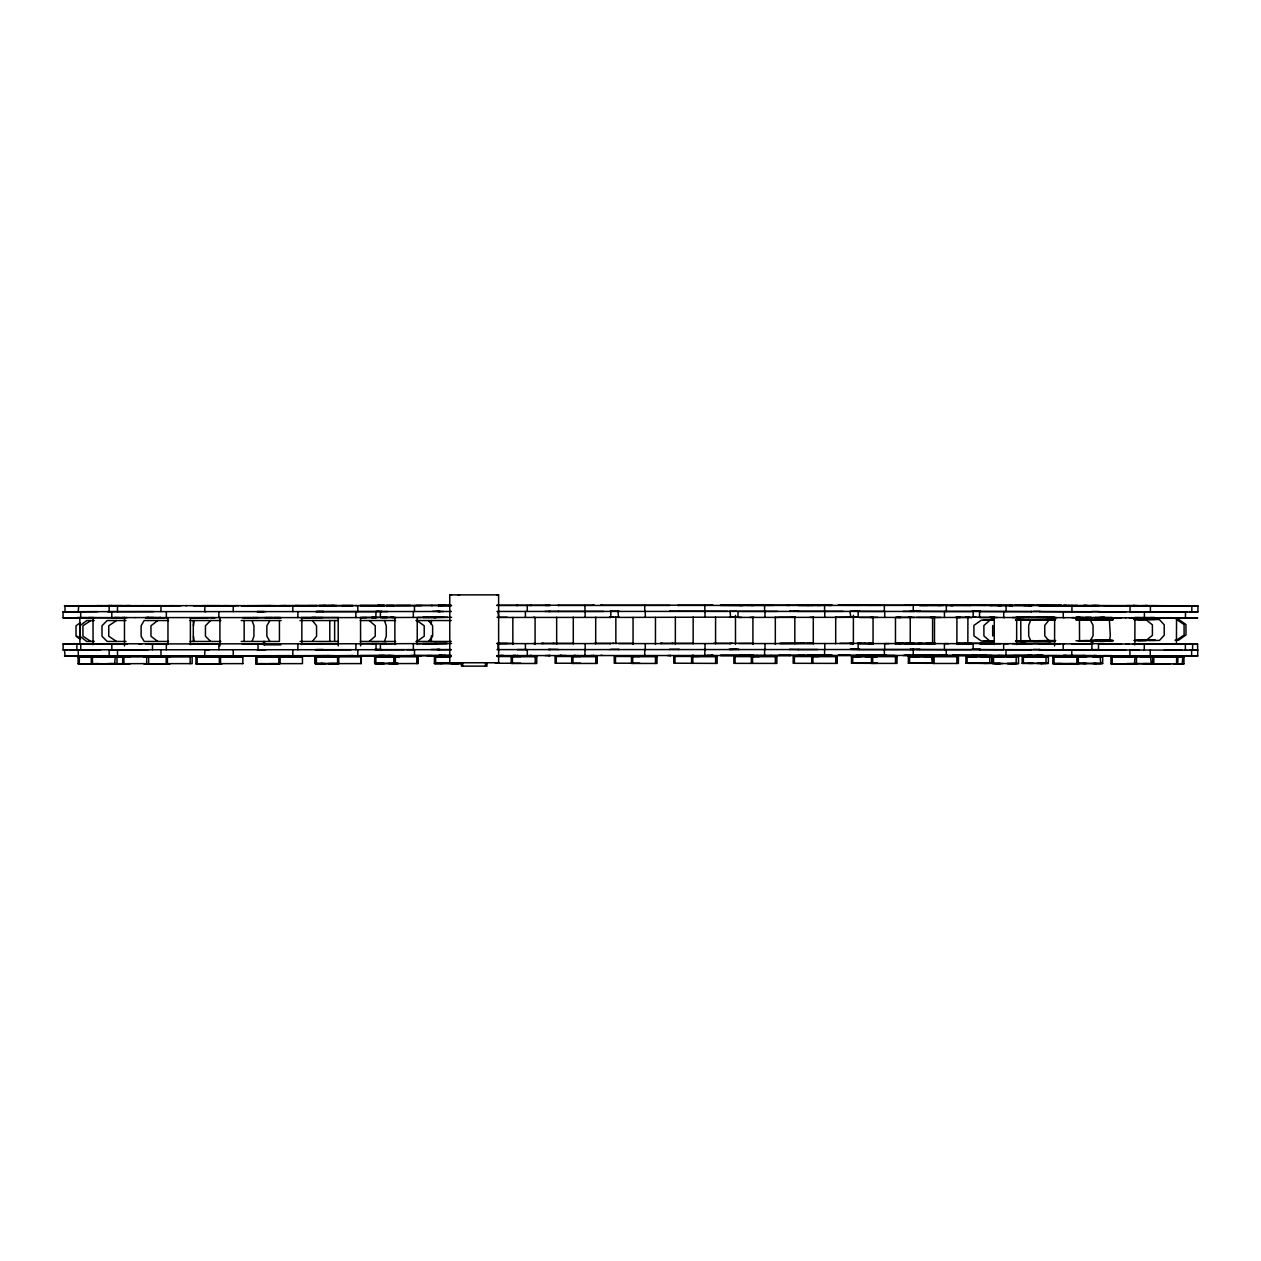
<?xml version="1.0" encoding="UTF-8"?>
<svg xmlns="http://www.w3.org/2000/svg" width="1261" height="1261" viewBox="0 0 1261 1261"><rect width="100%" height="100%" fill="white"/><g stroke="black" fill="none" stroke-linecap="round" stroke-linejoin="round"><path stroke-width="1.5" d="M573.282 643.835L573.282 617.149M584.962 655.547L584.962 649.573M584.962 611.427L584.962 605.453M595.696 643.835L595.696 617.149M633.054 644.45L633.054 617.417M644.734 655.547L644.734 649.573M644.734 611.427L644.734 605.453M655.452 644.45L655.468 617.417M693.156 643.819L693.156 617.118M704.836 655.515L704.836 649.541M704.836 611.412L704.836 605.422M715.57 643.819L715.57 617.118M752.912 644.418L752.912 617.401M764.592 655.515L764.592 649.541M764.592 611.412L764.592 605.438M775.326 644.418L775.326 617.401M813.282 643.788L813.282 617.102M824.584 655.499L824.584 649.525M824.584 611.38L824.584 605.406M835.696 643.804L835.696 617.102M865.661 663.286L851.506 663.239L851.506 656.492L877.546 656.54L864.857 656.555M851.506 663.239L852.704 663.239L852.72 656.492M853.366 644.245L853.398 615.289M865.046 643.315L858.158 643.315L858.158 649.289L850.812 649.305M873.053 644.403L873.053 617.37L870.736 617.386L877.735 617.401M884.355 655.499L884.355 649.525L910.773 649.525L909.843 649.51M884.355 611.38L884.355 605.406M914.745 649.604L884.686 649.588L884.702 643.599L935.52 643.346M895.468 644.403L895.468 617.37M931.516 656.492L932.289 663.239L908.361 663.223L908.377 656.477L921.066 656.461M908.361 663.223L909.559 663.223L909.575 656.477M910.221 643.63L910.253 616.944M921.003 655.326L913.216 655.247L913.216 649.273L920.026 649.273M910.505 611.144L913.248 611.128L913.263 605.154L920.073 605.154M932.573 643.662L932.604 616.96M934.48 643.851L934.511 617.165M971.285 649.62L944.426 649.62L944.426 643.646L971.932 643.646L968.874 643.63M911.325 611.427L944.442 611.475L944.442 617.449L971.947 617.449L966.178 617.323M946.254 655.594L946.27 649.62L919.915 649.557M919.963 611.412L946.317 611.475L946.317 605.501M956.894 643.882L956.926 617.181M998.696 663.538L992.312 663.522L992.328 656.792L1000.146 656.776M993.51 663.522L993.526 656.792L992.328 656.792M994.235 644.529L994.267 617.512M1006.01 655.657L1006.026 649.683L1031.955 649.699L1030.899 649.683M1006.073 611.553L1006.073 605.579M1015.278 663.554L1016.161 663.554L1016.177 656.823L1006.215 656.792M1016.65 644.56L1016.681 617.527M1010.692 663.554L1018.51 663.554L1018.525 656.808L1012.142 656.792M1091.206 640.635L1091.206 644.008L1076.011 644.008M1092.83 640.635L1092.83 644.008L1091.616 644.008M976.629 656.571L968.259 656.54L992.108 656.587L992.092 663.333L965.91 663.254L965.926 656.524L972.326 656.508M965.91 663.254L967.108 663.27L967.124 656.524M967.849 644.276L967.912 617.244M1004.686 617.527L979.529 617.449L979.545 611.475L981.026 611.459M987.899 663.318L984.794 663.318L989.759 663.302L989.775 656.571L988.892 656.555M979.545 611.475L1003.724 611.553L1003.709 617.527L1064.252 617.654M1032.885 663.396L1022.167 663.349L1022.182 656.603L1028.582 656.587M1022.167 663.349L1023.365 663.349L1023.38 656.603M1044.171 663.396L1041.05 663.396L1046.015 663.396L1046.031 656.65L1029.102 656.634M1036.038 663.412L1048.364 663.412L1048.38 656.666L1041.066 656.65M1076.011 643.819L1091.884 643.882L1091.868 649.856L1063.196 649.825L1063.212 643.851L1087.218 643.898M1003.724 611.553L1063.275 611.695L1063.259 617.669L1091.947 617.701L1085.784 617.654M1074.703 656.949L1070.999 656.934L1076.862 656.965L1076.847 663.712L1052.84 663.633L1052.856 656.886L1058.925 656.886M1054.054 663.633L1054.07 656.902L1052.856 656.886M1054.574 645.931L1054.653 617.338M1064.899 655.799L1071.787 655.83L1071.803 649.856L1138.904 650.045M1039.237 611.569L1071.929 611.711L1071.945 605.737L1039.253 605.595L1059.587 605.611M1095.809 656.76L1102.697 656.808L1102.666 663.538L1076.815 663.444L1078.013 663.459L1078.045 656.713L1085.311 656.729M1060.202 663.649L1054.322 663.633L1078.328 663.696L1078.344 656.949L1069.643 656.918M1125.742 649.998L1098.489 649.856L1098.52 643.882L1113.053 643.898M1085.28 663.475L1078.691 663.459L1100.79 663.538L1100.112 656.776M1133.734 657.091L1136.476 657.107L1136.46 663.853L1110.973 663.79L1110.988 657.044L1122.92 657.06M1112.17 663.79L1112.202 657.044L1110.988 657.044M1154.603 655.783L1129.919 655.988L1129.935 650.014L1186.759 650.124M1134.837 644.86L1134.932 617.843M1129.131 657.091L1134.995 657.123L1134.427 663.869M1144.279 650.061L1144.294 644.072L1154.414 643.851L1133.875 643.788M1129.399 617.827L1144.389 617.89L1144.405 611.916L1191.818 611.979L1191.834 606.005L1189.422 605.958L1197.95 605.926L1197.918 611.9L1191.456 611.9M1145.319 655.846L1150.253 656.004L1150.268 650.03M1150.41 605.91L1130.077 605.895L1130.045 611.869L1150.395 611.884L1150.41 605.91L1147.211 605.879M1129.84 663.617L1151.23 663.68L1150.552 656.934M1161.554 663.759L1152.57 663.822L1152.601 657.091L1161.586 657.028M1144.641 663.664L1153.121 663.696L1153.137 656.949L1140.291 656.902M1166.378 663.79L1153.783 663.838L1153.815 657.091L1178.121 657.076L1164.849 657.028M1176.434 644.324L1176.56 617.638M1170.161 657.139L1176.655 657.17L1176.56 663.932L1166.409 663.901M1173.502 663.916L1177.837 663.916L1177.869 657.186L1170.523 657.154L1174.354 657.17M1176.277 657.044L1182.771 657.091L1182.219 663.853M1178.31 663.838L1183.937 663.838L1183.969 657.091L1158.465 657.107L1161.665 657.107M1189.422 650.124L1192.607 650.109L1192.622 644.135L1185.372 644.15L1185.356 650.124L1191.645 650.124L1191.629 656.098L1132.677 655.72L1136.161 655.736M1176.749 617.937L1185.466 617.953L1185.482 611.979M1191.629 656.098L1189.202 656.051L1197.729 656.004L1197.603 644.056L1175.504 644.024M193.485 625.755L194.115 620.538M329.799 620.538L329.799 641.455M252.074 641.455L253.934 636.222L253.934 625.755L252.074 620.538M384.432 641.455L386.292 636.222L386.292 625.755L384.432 620.538M269.901 620.538L266.859 625.755L266.859 636.222L269.901 641.455M312.397 641.455L316.558 636.222L316.558 625.755L312.397 620.538M428.488 641.455L432.633 636.222L432.633 625.755L428.488 620.538M210.634 620.538L205.448 625.755L205.448 636.222L210.634 641.455M369.189 641.455L375.242 636.222L375.242 625.755L369.189 620.538M157.767 620.538L150.973 625.755L150.973 636.222L157.767 641.455M80.436 622.619L76.023 625.771L76.023 636.222L80.436 639.359M416.855 641.455L424.216 636.222L424.216 625.755L416.855 620.538M1176.434 640.257L1184.111 634.992L1184.063 624.526L1176.34 619.34M116.501 620.538L108.761 625.755L108.761 636.222L116.501 641.455M90.871 620.538L82.927 625.755L82.927 636.222L90.871 641.455M398.177 663.491L387.773 663.475M449.641 663.381L434.399 663.475L434.446 656.682L448.648 656.745M434.446 663.428L457.995 663.412L434.446 663.459L443.431 663.381M534.538 617.37L533.45 617.291M534.554 643.551L533.45 643.488M1050.082 619.624L1017.328 620.144M141.989 655.878L143.754 655.893L64.453 655.909L80.657 655.815M149.775 657.123L152.203 657.107M164.072 657.107L158.24 657.139M201.776 657.076L207.734 657.044M216.072 657.06L210.256 657.091M149.791 663.869L155.749 663.838M164.088 663.853L158.256 663.885M201.792 663.822L204.235 663.806M1079.448 619.939L1079.542 640.872L1109.885 640.509L1095.005 640.493M216.088 663.806L210.272 663.838M871.556 656.54L851.506 656.492M914.209 656.492L920.246 656.477M928.553 656.524L915.06 656.508M857.354 663.239L859.844 663.223M871.682 663.27L869.192 663.286M928.553 663.27L926.063 663.27M67.795 617.795L63.066 617.78L63.05 611.806L97.791 611.664M63.066 617.78L84.708 617.717M123.625 617.622L113.443 617.78M67.637 649.904L63.129 649.951L63.113 643.961L88.585 643.898M63.129 649.951L109.975 649.762L109.171 649.762L109.171 655.736L111.677 655.767L109.675 655.783M1136.776 640.541L1155.076 640.367M971.742 656.524L977.59 656.524M986.291 656.571L980.443 656.571M971.727 663.27L974.075 663.27M986.275 663.318L983.911 663.318M1027.999 663.349L1030.347 663.349M1042.421 663.412L1040.183 663.412M260.16 655.815L266.575 655.783M798.481 605.296L805.038 605.264M798.481 655.389L805.054 655.357M813.424 655.405L806.867 655.436M64.374 611.79L78.198 611.727L78.749 605.737L64.374 605.816L84.708 605.816M78.198 611.727L109.912 611.632M78.261 649.856L78.261 655.815L93.913 655.909M215.489 663.822L222.062 663.79L195.959 663.838L195.944 657.091L208.475 657.028M195.959 663.838L208.491 663.775M111.409 605.674L110.732 605.674M301.032 617.591L337.239 617.512M1054.054 619.797L1050.019 619.86L1053.975 619.876M1105.739 619.64L1109.79 619.577L1087.707 619.608M1149.622 619.514L1136.681 619.624M301.08 643.772L322.816 643.709M64.437 649.919L65.083 655.893M1105.834 640.556L1108.845 640.525M1149.606 640.43L1159.426 640.446L1164.25 635.213L1164.202 624.747L1159.332 619.514L1149.512 619.514L1154.981 619.45M98.5 655.846L84.645 655.799M262.02 656.949L263.045 656.965M321.382 656.855L325.764 656.902M332.652 656.886L331.611 656.871L338.831 656.871L315.203 656.871L315.218 663.617L337.664 663.617L337.522 656.871L361.276 656.855L361.292 663.585L337.522 663.617M440.625 656.682L441.634 656.682M273.306 663.727L272.281 663.727M332.668 663.617L331.627 663.617M380.869 663.491L381.878 663.491M440.625 663.428L441.649 663.428M852.704 663.239L864.195 663.207M909.559 663.223L921.05 663.207M131.176 605.91L164.403 605.847L162.149 605.832M222.062 655.815L201.445 655.925L203.699 655.941M278.287 656.965L270.563 657.013M337.649 656.871L329.562 656.902M278.303 663.712L255.92 663.759L255.841 656.965L266.402 657.013M1146.249 655.846L1147.384 655.815L1144.956 655.767M86.126 605.91L83.336 605.784L93.787 605.816M126.478 605.643L130.545 605.643L109.597 605.69M113.868 617.685L115.996 617.669L76.842 617.669L94.307 617.669M1015.783 619.876L1034.036 619.75M1105.881 619.356L1099.261 619.403M1110.878 619.309L1087.565 619.766M1053.912 620.081L1048.931 620.128L1044.738 625.393L1044.786 635.843L1049.026 641.045L1054.007 640.998M113.916 643.867L127.298 643.788M1105.976 640.273L1099.356 640.32M1110.973 640.241L1076.059 640.746M123.089 655.767L97.743 655.799M88.506 657.107L103.828 656.997M105.814 657.044L98.61 657.076M396.994 656.792L389.176 656.839M101.321 663.806L102.63 663.743M113.821 663.885C103.623 663.869 127.708 663.838 122.695 663.853L130.041 663.838L123.799 663.838M396.994 663.538L389.192 663.57M456.766 663.459L448.948 663.507M967.108 663.27L978.221 663.27M1023.365 663.349L1034.493 663.349M203.478 605.816L201.319 605.832L235.381 605.753L227.469 605.721M214.244 605.816L216.403 605.8L210.871 605.832L212.573 605.784M927.402 605.469L919.206 605.438L943.622 605.469M278.318 617.685L280.509 617.669M993.416 620.223L989.869 620.239L983.879 625.503L983.927 635.97L989.964 641.155L993.51 641.14M262.446 643.835L252.232 643.898L265.756 643.788M376.03 649.73L376.03 643.74L371.491 643.693L378.978 643.614M1034.13 640.667L1015.877 640.793L1025.713 640.698M671.75 643.378L672.948 643.362M731.191 643.315L732.389 643.315M1040.199 649.699L1039.111 649.699L1071.803 649.856M162.37 655.956C169.431 655.925 144.337 655.956 151.698 655.988M83.904 657.123L100.013 656.997M202.422 655.909L235.508 655.846L227.595 655.815M214.37 655.909L216.529 655.893L210.997 655.925M148.041 657.154L154.441 657.154M162.716 657.107L170.03 657.091L163.457 657.139M200.042 657.091L206.457 657.091M97.775 663.759L116.122 663.885M148.057 663.885L170.046 663.838L157.515 663.901M214.733 663.806L217.948 663.775M1182.708 657.107L1172.557 657.076M1153.847 663.822L1163.998 663.853M1160.404 663.727L1152.57 663.822M111.346 605.879L109.833 605.879L116.359 605.863M329.878 605.643L334.401 605.611L331.422 605.579M442.248 605.422L438.592 605.453L444.298 605.485M448.207 605.485L451.548 605.469M742.083 605.327L739.135 605.343L743.643 605.375M751.146 605.375L754.078 605.359L720.346 605.343L742.871 605.469M810.476 605.327L813.424 605.312L807.008 605.264M1142.025 605.658L1147.936 605.674L1139.077 605.769L1172.966 605.91L1169.877 605.895M80.042 617.811L79.301 617.827M190.458 617.748L207.655 617.732M200.31 617.748L193.611 617.811L198.623 617.843M378.93 617.433L371.443 617.512L375.841 617.543L376.014 611.585L109.171 611.632L109.171 605.643L112.339 605.643M497.055 617.307L507.253 617.275M983.454 620.097L992.58 620.049M1076.106 619.655L1080.346 619.498M1095.037 619.435L1079.968 619.64M1046.551 619.671L1055.63 619.608M80.105 643.993L79.364 644.008M190.521 643.945L207.718 643.914M316.101 643.74L319.206 643.725M983.548 641.014L992.675 640.982M1092.121 640.367L1095.131 640.352M497.07 643.504L507.269 643.473M1046.646 640.588L1055.725 640.541M1154.95 640.147L1134.269 640.572M1100.648 640.761L1113.353 640.683L1109.491 640.746L1110.31 635.56L1109.396 619.829L1113.258 619.766L1075.964 619.813M123.389 655.956L124.902 655.941L123.436 655.941M87.766 663.853L78.103 663.775L78.087 657.028L85.244 657.013M93.85 656.949L92.479 656.949L92.479 663.696L93.866 663.696M324.03 655.688L319.522 655.72L322.501 655.752M329.988 655.736L334.512 655.704L325.921 655.673M85.732 657.107L89.61 657.091M100.108 657.076L103.985 657.06M114.42 656.934L117.005 656.918L117.005 663.664L110.432 663.664M442.312 655.515L438.639 655.547L444.345 655.578M108.304 657.139L112.182 657.123M126.557 657.091L122.68 657.107L130.025 657.091M264.747 656.918L257.023 656.965L257.039 663.712L279.406 663.664M324.109 656.823L316.385 656.871L316.401 663.617L330.335 663.554M1166.11 655.846L1172.746 656.004L1157.787 655.941L1167.922 655.972M1054.89 656.886L1078.344 656.949M1113.006 657.044L1118.349 657.076M1134.995 657.123L1124.56 657.107M78.103 663.775L85.259 663.759M115.807 663.664L109.849 663.68M98.626 663.68L88.081 663.838L110.353 663.901M108.32 663.885L112.197 663.869M265.109 663.68L255.857 663.712L255.92 656.997M270.217 663.743L279.485 663.712L268.924 663.664M324.471 663.585L320.956 663.601L325.779 663.649M329.578 663.633L338.846 663.617L331.785 663.57M1112.99 663.775L1118.318 663.806L1114.614 663.79M78.182 605.721L91.407 605.784M97.586 605.832L102.204 605.816L97.649 605.816M95.678 605.832L98.5 605.69M120.158 605.879L121.876 605.863L118.25 605.879M154.851 605.847L149.302 605.895L180.89 605.769M325.811 605.595L319.411 605.627L322.39 605.658M384.29 605.485L359.842 605.548L379.908 605.658M445.7 605.327L415.909 605.39M386.796 605.643L421.663 605.579M860.475 605.233L857.039 605.264L862.997 605.296M1144.326 605.769L1154.824 605.69M1191.834 606.005L1172.762 605.816M77.898 611.695L77.583 611.695M257.086 611.617L263.738 611.585M319.774 611.49L316.574 611.506L323.21 611.49M375.92 611.396L379.104 611.38M320.01 611.506L323.368 611.49M376.661 611.412L381.563 611.396M436.889 611.333L439.979 611.317M114.199 617.638L118.329 617.638L114.909 617.78M120.094 617.622L115.224 617.732M145.803 617.827L149.003 617.591M159.911 617.591L160.967 617.591L157.735 617.575M81.193 617.732L74.588 617.748L79.664 617.764M149.066 617.811L164.009 617.78M200.168 617.717L213.881 617.669M272.439 617.575L242.144 617.638M322.769 617.527L311.672 617.606L316.07 617.654M381.389 611.569L380.381 611.569L380.381 617.543L387.836 617.527M443.856 617.338L433.942 617.417L436.542 617.464M612.42 617.181L613.808 617.165M979.529 617.449L994.693 617.449M1134.033 619.309L1138.053 619.309M1025.619 619.781L1015.799 619.813M1086.005 619.466L1077.95 619.498M1112.565 619.372L1095.762 619.419M994.346 620.113L981.326 620.16L973.902 625.424L973.949 635.875L981.421 641.077L994.44 641.029M1134.175 619.655L1154.855 619.23L1139.061 619.293M1055 620.049L1031.845 620.113M89.011 643.851L92.542 643.851M1134.128 640.241L1138.147 640.225M113.49 643.961L123.641 643.804M117.746 643.835L113.711 643.993M120.11 643.804L93.046 643.851M145.866 644.024L149.444 643.788L147.616 643.772M1112.659 640.289L1095.856 640.352M81.256 643.914L74.635 643.945L79.711 643.945M203.888 643.93L193.674 644.008L198.686 644.024M1055.094 640.966L1025.855 641.045M1175.047 640.21L1178.578 640.194L1185.986 634.929L1185.939 624.479L1178.483 619.277M149.129 644.008L164.072 643.977M1017.422 641.077L1050.05 640.509M381.421 649.714L380.412 649.714L380.396 643.725L396.159 643.709M552.854 643.409L554.257 643.409M612.436 643.362L613.839 643.362M1053.171 643.788L1050.539 643.788L1060.375 643.835M1079.542 643.867L1080.378 643.867L1076.91 643.835M1090.402 643.898L1091.884 643.882M94.323 643.851L76.858 643.867L76.874 649.841L100.581 649.809M69.639 649.904L77.946 649.888M257.165 649.746L263.833 649.73M316.637 649.651L319.837 649.636M374.375 649.541L379.135 649.525M320.089 649.636L323.446 649.636M376.724 649.557L381.626 649.541M436.921 649.462L439.994 649.462M380.412 649.714L414.506 649.667L414.506 655.657M980.948 649.604L979.466 649.62L1003.646 649.699L1003.661 643.725L1026.249 643.488M84.282 655.862L83.415 655.878L87.45 655.878M90.288 655.925L87.372 655.941L92.006 655.909M122.065 655.941L118.455 655.941L130.64 655.736L98.831 655.862M97.712 655.925L102.33 655.909L95.804 655.925M114.578 655.956L109.959 655.972L111.425 655.988M84.834 655.909L91.533 655.878M156.774 655.893L130.466 656.035L172.394 656.019M268.735 655.846L275.15 655.799L268.53 655.783M330.13 655.594L241.403 655.878L270.768 655.688M330.823 655.815L353.348 655.657L323.904 655.83M384.353 655.578L359.905 655.641L390.863 655.484M445.764 655.421L410.881 655.484M450.067 655.562L446.315 655.578M99.666 657.091L112.623 657.107M386.843 655.736L421.726 655.673M81.902 657.028L86.646 657.013M108.446 656.934L113.191 656.918M156.474 657.076L143.943 657.139L192.145 656.902L192.145 663.633L166.2 663.633L166.2 656.902M157.499 657.154L167.839 657.076L167.004 657.076M209.499 657.107L222.046 657.044L211.533 657.044M383.659 656.713L375.857 656.76L375.873 663.507L383.675 663.459M443.431 656.634L435.628 656.682L435.628 663.428M859.844 656.492L857.354 656.492L861.878 656.54M855.557 656.508L858.836 656.492L853.618 656.524L854.406 656.524M873.495 656.524L865.661 656.54M912.412 656.508L932.305 656.492M930.35 656.508L924.045 656.477M98.626 663.822L112.639 663.853M81.918 663.775L86.662 663.759M108.446 663.68L113.191 663.664M156.49 663.822L143.959 663.885L163.268 663.838M209.515 663.853L219.855 663.775L219.02 663.759M855.541 663.254L875.433 663.254L867.174 663.239M912.412 663.239L916.7 663.223M449.767 594.877L498.615 594.861L498.647 662.75L449.783 662.782L449.767 594.877L451.627 594.877M458.011 594.877L459.682 594.877M84.566 605.706L101.81 605.69M105.041 605.769L110.353 605.753M86.851 605.769L90.571 605.753M91.17 605.769L109.896 605.658M116.28 605.879L143.628 605.8L141.862 605.784M204.991 605.643L204.645 611.632L206.11 611.632M270.658 605.595L241.198 605.769L289.652 605.769M202.201 605.91L221.936 605.721M223.56 605.643L227.847 605.643M238.502 605.643L235.965 605.643M294.727 605.579L336.719 605.485M316.747 605.643L307.826 605.643M323.793 605.737L353.238 605.579L342.771 605.501M386.481 605.564C413.844 605.485 359.007 605.422 384.526 605.564M444.061 605.422L446.016 605.422M158.744 605.847L160.573 605.847M193.453 605.769L207.261 605.753M266.654 605.753L260.081 605.737L275.04 605.706L268.435 605.69M326.016 605.658L107.563 605.674M327.781 605.579L329.704 605.579M440.089 605.532L438.339 605.532L451.391 605.516L447.97 605.406M446.252 605.485L449.988 605.564M516.458 605.485L517.94 605.485M529.951 605.469L531.433 605.469M545.067 605.469L550.253 605.469L496.992 605.485M593.001 605.233L594.309 605.233L496.692 605.28M602.127 605.233L600.599 605.233L712.922 605.185L711.377 605.201M309.607 605.737L280.021 605.595M670.001 605.453L557.977 605.453L559.001 605.453M743.785 605.312L747.663 605.312M747.521 605.375L773.844 605.422M802.753 605.185L748.404 605.233M806.851 605.343L832.276 605.28L797.961 605.406M904.831 605.17L913.263 605.154M789.859 605.422L786.848 605.422M817.191 605.406L820.738 605.406M831.787 605.406L828.225 605.406M868.687 605.296L872.108 605.264L866.149 605.233M881.171 605.343L864.967 605.296M909.906 605.406L910.773 605.406L677.835 605.422L678.859 605.422M925.542 605.28L928.979 605.264L919.868 605.28M153.653 611.601L107.358 611.648M257.228 611.632L265.677 611.617M439.269 611.317L432.696 611.333M316.747 611.617L315.644 611.617M440.089 611.506L438.339 611.506L443.525 611.506M381.169 611.569L387.821 611.553M499.183 611.459L498.048 611.459L498.741 617.449M548.503 611.443L550.269 611.443M609.693 611.427L610.813 611.427L610.813 617.401L609.693 617.401M793.579 611.191L798.434 611.191M618.615 617.417L617.922 611.443L619.041 611.443M670.001 611.427L669.749 611.427M678.623 611.396L678.859 611.396M729.567 611.396L736.708 611.222M789.843 611.207L798.843 611.38M850.828 611.159L858.174 611.144L858.174 617.118L835.381 617.338M909.906 611.38L910.773 611.38L903.081 611.38M1189.549 611.979L1192.733 611.963L1191.645 611.948M125.154 617.748L91.58 617.654M80.988 617.717L94.685 617.685M113.648 617.811L117.541 617.795M90.571 617.654L88.38 617.669L92.526 617.669M147.253 617.606L148.83 617.591M361.608 617.417L393.274 617.354M382.54 617.417L386.418 617.417M79.853 617.843L68.378 617.858M113.695 617.654L127.282 617.606M146.229 617.606L157.105 617.591M278.98 617.575L252.168 617.717L257.181 617.748M447.671 617.338L422.435 617.433L435.565 617.527M211.564 617.717L215.253 617.717M243.326 617.795L252.799 617.795M361.623 617.622L366.667 617.606M396.127 617.527L392.502 617.527M417.675 617.512L421.3 617.512M498.063 617.449L610.813 617.401M617.922 617.417L738.599 617.118M732.357 617.133L731.254 617.133L733.949 617.133M729.567 617.386L730.686 617.386L729.993 611.396M843.373 611.38L738 611.427L738 617.401L741.783 617.401M809.893 617.37L813.881 617.37M857.212 617.181L849.993 617.212L850.797 617.354L850.024 611.38M932.415 617.26L934.827 617.26M990.295 617.323L994.235 617.307L989.649 617.354M1111.95 617.732L1110.153 617.732L1117.987 617.795M1138.289 617.843L1140.086 617.843L1135.42 617.811M1153.027 617.795L1151.23 617.795L1181.179 617.906L1176.497 617.874M1025.76 620.128L1033.689 620.128L1030.663 620.176L1028.677 625.44L1028.724 635.907L1030.757 641.108L1033.784 641.045L1031.766 641.029M1078.076 619.955L1090.261 619.939L1093.035 625.188L1093.082 635.639L1090.355 640.872L1078.171 640.872M1138.257 619.64L1145.902 619.624L1152.381 624.841L1152.428 635.292L1145.997 640.541L1138.352 640.556M116.17 643.804L77.93 643.851M87.829 643.882L94.733 643.867M116.17 643.835L125.217 643.945M147.269 643.788L148.845 643.788M121.686 643.835L126.021 643.835M146.244 643.788L160.257 643.772M207.04 643.882L218.374 643.867M242.207 643.835L257.307 643.804M319.821 643.662L337.286 643.709M361.655 643.614L386.465 643.551L382.587 643.614M446.757 643.473L422.451 643.63L435.581 643.709M496.85 643.441L513.259 643.409M79.9 644.04L63.113 643.961M211.627 643.914L215.316 643.898M447.687 643.52L433.957 643.614L436.558 643.646M499.198 649.604L498.063 649.604L498.063 643.63L610.828 643.583L609.709 643.583M543.822 643.409L541.332 643.409L574.212 643.394M662.388 643.378L660.26 643.378L693.818 643.346M243.389 643.993L255.904 643.977M417.69 643.709L421.316 643.693M729.583 643.567L730.702 643.567L618.615 643.614M839.984 643.346L853.807 643.315M857.196 643.362L860.853 643.362M799.08 643.394L779.692 643.441L813.55 643.346M858.158 643.315L850.04 643.536M903.317 643.315L895.357 643.362L911.593 643.457M932.383 643.457L934.779 643.457M990.248 643.504L994.188 643.488L987.379 643.425M1111.855 643.914L1110.058 643.93L1117.908 643.977M1152.932 643.977L1151.135 643.993L1181.084 644.087L1176.403 644.056M148.278 649.746L109.14 649.793L404.371 649.683M206.11 655.736L204.645 655.736L204.991 649.762M257.323 649.778L265.772 649.762M315.045 649.651L323.273 649.636M316.747 649.762L315.644 649.762M431.089 649.478L439.317 649.462M438.402 649.651L451.422 649.636M548.519 649.573L550.285 649.573M609.709 649.573L610.151 649.573M619.056 649.588L618.615 649.588M669.985 649.573L669.749 649.557M678.623 649.541L678.859 649.541M729.583 649.541L736.723 649.352M738.016 649.557L739.041 649.557M789.827 649.336L798.843 649.51M910.458 649.273L913.216 649.273M789.859 649.541L789.607 649.541M1192.512 650.03L1197.587 650.03M98.594 655.783L100.108 655.783M210.886 655.878L205.275 655.941M92.62 655.846L101.179 656.035M158.87 655.941L160.699 655.925M316.763 655.736L315.644 655.736M386.307 655.578L378.883 655.625L384.589 655.657M386.544 655.657L393.968 655.61L388.262 655.578M438.402 655.625L451.422 655.61L448.018 655.499M444.124 655.515L446.063 655.499M515.717 655.357L513.195 655.357M575.394 655.342L574.149 655.342M593.033 655.326L593.836 655.326M602.159 655.326L600.866 655.326M153.259 655.988L177.171 655.862M202.674 655.846L189.245 655.862M266.765 655.846L260.192 655.83M289.857 655.673L275.387 655.688M294.806 655.862L309.717 655.83M326.126 655.736L107.642 655.767M446.615 655.673L450.035 655.657M545.099 655.562L550.285 655.547L548.44 655.547M558.749 655.531L566.079 655.547M577.16 655.531L578.027 655.547M591.819 655.547L590.952 655.531M693.597 655.294L692.336 655.294M711.393 655.279L712.938 655.279L706.948 655.279M778.715 655.326L802.768 655.279M88.128 657.091L101.637 657.06M109.849 656.934L128.401 657.076M678.623 655.515L678.859 655.515M745.708 655.405L739.151 655.436L745.55 655.468M747.521 655.468L754.094 655.436L720.362 655.436L789.859 655.515M850.103 655.263L838.045 655.342L858.993 655.436M860.428 655.326L857.149 655.342L862.95 655.373M904.783 655.263L913.216 655.247M83.462 657.107L115.271 656.918L114.625 663.664M155.733 657.091L163.252 657.091M868.64 655.389L872.06 655.357L866.102 655.326M872.707 655.452L877.703 655.499M909.906 655.499L910.773 655.499L903.081 655.499M124.54 657.076L80.468 657.044M255.904 657.013L279.406 656.918L268.908 656.934M315.218 663.617L322.422 663.601L315.218 663.617L315.282 656.902L322.264 656.902M973.224 656.54L965.926 656.524M984.809 656.571L987.915 656.571M927.702 656.555L934.401 656.524L921.712 656.555M995.559 656.776L993.526 656.792M1015.278 656.823L1016.177 656.823M1168.805 657.17L1171.989 657.17L1169.057 657.139M98.437 663.68L83.92 663.853M93.015 663.712L107.469 663.79M110.716 663.869L128.417 663.822M449.783 662.782L451.643 662.766M458.042 662.766L459.713 662.766M84.692 663.775L97.255 663.743M118.786 663.838L124.555 663.822M255.857 663.712L266.418 663.743M454.543 663.507L451.879 663.522M455.615 663.522L459.225 663.507M870.831 663.302L877.53 663.286L864.841 663.302M970.087 663.286L973.208 663.27L968.243 663.286L969.126 663.286M921.712 663.302L934.401 663.27L924.029 663.223M995.559 663.522L994.661 663.522L1016.161 663.554M1110.973 663.79L1120.367 663.806M1164.565 663.759L1167.749 663.759M1158.449 663.838L1170.113 663.759L1158.433 663.853M1177.616 663.822L1182.739 663.838M496.755 594.861L498.615 594.861M1026.438 605.312L919.474 605.343M110.984 605.753L138.631 605.784M122.049 605.643L97.664 605.706M327.261 605.627L322.895 605.627L448.601 605.532M341.826 605.611L343.071 605.611M355.649 605.611L356.895 605.595M395.733 605.39L410.834 605.39M431.183 605.548L432.507 605.548M862.256 605.233L864.195 605.233M921.05 605.233L838.092 605.248L859.04 605.343M921.823 605.28L923.761 605.28M949.643 605.485L953.269 605.485L950.952 605.469M964.019 605.217L952.701 605.248L981.326 605.375M974.832 605.28L971.616 605.28L977.795 605.312M983.438 605.327L986.654 605.312L970.182 605.217M988.088 605.39L992.123 605.39M1001.565 605.532L997.94 605.532L1000.272 605.548M1009.399 605.564L1013.04 605.564L979.75 605.327M90.098 605.847L87.245 605.847M97.255 605.753L68.457 605.879L84.077 605.91M919.111 605.233L913.894 605.248L947.925 605.28L929.609 605.359M142.335 605.643L143.234 605.643M171.622 605.643L172.536 605.643M185.824 605.643L186.723 605.643M202.517 605.643L219.729 605.658M283.142 605.643L285.774 605.643M295.547 605.643L298.179 605.643M913.248 611.128L920.057 611.144M322.895 611.601L451.391 611.49M497.007 611.459L603.641 611.427M610.828 611.191L618.915 611.191M669.717 611.191L777.801 611.412M914.761 611.459L797.961 611.38M916.384 611.427L919.773 611.427M944.442 611.475L971.301 611.475M544.91 611.443L558.812 611.443M727.55 611.396L557.977 611.427M121.734 617.606L135.085 617.591M609.41 617.181L618.915 617.165M972.452 617.212L976.077 617.212M134.817 617.591L153.653 617.575M163.173 617.748L167.161 617.748M264.968 617.606L376.676 617.606M451.58 617.338L380.381 617.543M873.321 617.386L859.198 617.386L885.143 617.417M914.761 617.433L884.718 617.417L884.718 611.443L859.198 611.412M916.384 617.401L934.905 617.417M1023.727 617.307L1016.035 617.323M145.299 617.591L258.032 617.606M273.81 617.622L281.313 617.622M390.295 617.401L393.905 617.401M754.125 617.386L749.996 617.401M774.916 617.386L779.046 617.386M898.384 617.417L900.669 617.417L896.681 617.401M932.762 617.433L930.476 617.433L941.021 617.449M955.617 617.449L960.409 617.449L958.675 617.449M993.668 617.464L991.036 617.48L997.404 617.496M1048.506 617.401L1051.043 617.401L1037.204 617.323M1075.791 617.417L1083.404 617.417M190.947 617.89L196.684 617.89M316.59 617.701L301.032 617.654M1053.219 617.606L1050.586 617.606L1056.954 617.638M1184.126 617.811L1186.16 617.811L1178.609 617.795M146.087 617.748L149.066 617.764M1144.389 617.89L1146.596 617.89M94.291 620.538L86.694 620.538L79.916 625.755L79.916 636.222L86.694 641.455L94.291 641.455M126.005 620.538L107.169 620.538L101.999 625.755L101.999 636.222L107.169 641.455L126.005 641.455M168.58 620.538L144.18 620.538L141.122 625.755L141.122 636.222L144.18 641.455L168.58 641.455M190.112 620.538L220.864 620.538M241.182 620.538L281.156 620.538M299.976 620.538L338.405 620.538M360.299 620.538L395.544 620.538M415.957 620.538L451.249 620.538M1015.42 620.144L1020.748 620.144L1020.843 641.061L1015.515 641.061M1139.156 640.225L1154.824 640.225M190.112 641.455L220.864 641.455M241.182 641.455L279.438 641.455L279.438 620.538M299.976 641.455L338.405 641.455M360.299 641.455L395.544 641.455M415.957 641.455L451.249 641.455M121.765 643.788L141.941 643.772M594.246 643.378L633.794 643.346M713.6 643.331L753.511 643.299M889.021 643.599L859.182 643.567L873.306 643.567M904.61 643.614L934.89 643.614M948.745 643.63L896.335 643.583M956.689 643.362L993.242 643.409M989.601 643.551L992.817 643.551M138.694 643.788L157.751 643.772M159.406 643.945L167.24 643.945M264.983 643.804L376.03 643.74M451.596 643.52L380.396 643.725M914.524 643.362L906.911 643.378L911.199 643.425M935.236 643.614L930.823 643.614M972.404 643.409L964.791 643.425L969.078 643.473M1023.648 643.488L1021.095 643.488L1024.704 643.52M1048.427 643.583L1050.965 643.583L1033.232 643.504M114.215 643.835L118.345 643.835M898.368 643.599L900.653 643.599L898.935 643.599M958.108 643.63L960.015 643.63M993.605 643.662L990.973 643.662L1000.808 643.693M1144.625 643.945L1136.508 643.93M1146.517 644.072L1185.372 644.15M146.15 643.945L258.032 643.788L258.032 649.778M191.026 644.072L196.748 644.072M1197.603 644.056L1177.837 643.993M280.84 644.828L263.423 644.828L263.423 641.455M322.926 649.746L351.031 649.714M517.278 649.588L527.303 649.588L527.319 655.562M548.488 649.368L557.346 649.383M610.86 649.336L618.946 649.336M669.717 649.32L679.364 649.32M729.016 649.289L738.615 649.289M817.727 649.525L797.961 649.51M850.103 649.289L859.356 649.51M884.355 649.525L497.023 649.604M916.369 649.573L919.742 649.573M406.483 649.683L451.091 649.651M204.645 649.762L209.263 649.762M1197.761 650.03L1193.994 650.03M503.171 655.357L500.79 655.357M561.555 655.342L560.467 655.342M748.419 655.326L753.447 655.326M862.193 655.326L864.132 655.326M886.325 655.279L856.345 655.263M921.775 655.373L928.931 655.357L922.957 655.326M992.013 655.484L979.639 655.421M72.965 655.909L78.828 655.83M111.11 655.846L135.731 655.878M322.926 655.72L432.555 655.641M496.645 655.594L914.383 655.436M919.064 655.326L913.847 655.342L947.878 655.373L919.427 655.436M941.746 655.547L938.121 655.562L942.046 655.562M983.312 655.421L986.543 655.405L980.364 655.373M426.785 655.673L448.632 655.625M667.463 655.547L670.773 655.547L669.749 655.547M757.514 655.515L756.568 655.515M770.723 655.515L771.669 655.515M798.843 655.484L801.46 655.484M817.932 655.499L817.207 655.499M831.031 655.499L831.771 655.499M894.806 655.436L876.978 655.499M180.922 656.004L195.912 656.004M96.309 656.035L68.535 655.909L70.301 656.004M87.892 657.028L84.44 657.028M94.023 656.997L101.069 656.949M107.201 656.934L110.653 656.918M110.416 656.918L115.271 656.918M389.87 656.713L374.627 656.808L381.878 656.76C371.948 656.76 418.211 656.634 390.973 656.792L392.439 656.792L374.675 656.76L374.643 663.554L389.885 663.444M442.737 656.76L449.641 656.634M496.944 656.524L520.951 656.524M580.627 656.492L555.092 656.492L555.092 663.239L580.627 663.239M639.784 656.477L614.249 656.477L614.249 663.207L639.784 663.207M699.288 656.445L673.768 656.445L673.768 663.191L717.131 663.412L717.131 656.682L691.595 656.682L691.595 663.412M759.39 656.603L733.855 656.603L733.855 663.349L776.886 663.412L776.886 656.682L751.351 656.682L751.351 663.412M818.72 656.555L793.185 656.555L793.185 663.302L837.241 663.396L837.241 656.65L811.721 656.65L811.721 663.396M78.087 657.028L84.676 657.044M117.005 656.918L110.653 657.139L124.161 657.107L121.072 657.091M242.9 656.902L219.288 656.902L219.367 663.649L242.9 663.633M434.446 656.682L441.35 656.745M985.708 656.603L992.108 656.587M1018.525 656.808L999.248 656.792M1041.98 656.682L1048.38 656.666M82.264 657.107L87.75 657.107M101.952 657.044L110.337 657.154M241.639 656.902L220.533 656.902L220.533 663.649M301.206 656.886L280.115 656.902L280.115 663.633M195.944 657.091L215.253 657.044M496.787 662.75L498.647 662.75M87.907 663.775L84.44 663.775M93.661 663.712L102.094 663.743M107.201 663.664L110.669 663.664M453.487 663.522L462.141 663.522M495.415 663.254L520.951 663.254M992.312 663.522L1000.146 663.522M100.029 663.743L106.491 663.901M328.27 663.57L338.768 663.57L338.705 656.871L315.266 656.918M450.744 663.459L458.216 663.522M458.09 663.507L461.479 663.507M999.248 663.522L1003.047 663.538M1011.59 663.554L1007.775 663.554M976.581 605.28L978.504 605.28M1014.522 605.406L1061.825 605.438L1033.216 605.312M1066.428 605.406L1063.449 605.406L1077.666 605.469M1071.945 605.737L1094.926 605.784M1083.246 605.469L1088.306 605.501M1096.629 605.532L1097.48 605.532L1091.585 605.501M1117.719 605.769L1104.258 605.737M1032.854 605.359L1027.967 605.359L1034.052 605.406M1037.945 605.406L1042.926 605.406L1036.747 605.375M809.136 605.422L798.449 605.312M945.892 605.485L971.017 605.532M990.248 605.516L1005.316 605.548M1005.663 605.548L1032.002 605.579L1023.822 605.548M971.853 611.207L980.286 611.222M980.065 611.207L973.193 611.207L973.193 617.181L980.065 617.196M1063.275 611.695L1091.632 611.711M1071.929 611.711L1144.405 611.916M856.392 611.144L859.781 611.144M789.622 611.396L790.647 611.396M946.317 611.475L1032.002 611.553L1030.946 611.553M63.05 611.806L64.894 611.806M1018.778 617.26L1053.66 617.354M1026.328 617.307L1029.591 617.307M1101.468 617.527L1111.871 617.559M1055.221 617.433L1017.69 617.496M1132.961 617.843L1174.038 617.906M1146.943 617.748L1152.318 617.764M956.232 617.307L968.889 617.449M1012.315 617.543L1020.874 617.543L1017.406 617.512M1071.882 617.669L1080.441 617.669L1076.957 617.654M1099.718 617.512L1104.857 617.512L1094.847 617.464M738 617.401L853.634 617.323L851.191 617.26M896.35 617.401L944.867 617.449M1185.466 617.953L1192.717 617.953L1175 617.78M986.874 643.394L973.145 643.362L973.129 649.352L980.002 649.352M1053.581 643.536L1024.499 643.473M868.608 643.362L872.171 643.362M1008.532 643.725L979.466 643.63L994.63 643.646M1018.699 643.457L1055.158 643.614M1101.389 643.725L1111.792 643.74M1152.223 643.945L1134.947 643.804M814.039 643.409L806.614 643.394M864.747 643.362L872.454 643.583M918.15 643.362L922.027 643.362M956.185 643.504L969.504 643.52M1045.826 643.583L1051.28 643.614M1099.639 643.693L1121.549 643.993M1132.867 644.024L1139.991 644.024L1135.326 643.993M1144.294 644.072L1125.758 644.024M800.041 643.346L805.101 643.346M956.39 643.614L964.87 643.63M1012.268 643.725L1020.827 643.725L1017.343 643.709M1071.818 643.851L1077.745 643.867M738.788 643.583L853.634 643.52L849.772 643.425M971.774 649.336L980.207 649.352M856.361 649.289L859.734 649.289M884.686 649.588L859.182 649.557M911.293 649.573L944.426 649.62M946.27 649.62L1063.196 649.825M557.977 649.557L559.001 649.557M1044.234 655.562L1013.734 655.389M932.919 655.562L919.143 655.531L1031.939 655.673L1023.759 655.641M949.297 655.562L953.206 655.578L947.783 655.578M976.471 655.373L971.585 655.373L977.669 655.405M1085.721 655.578L952.591 655.342L981.2 655.468M1032.727 655.452L1027.762 655.468L1029.086 655.468M1047.371 655.673L1059.429 655.704M1066.254 655.499L1063.275 655.499L1084.003 655.594M1069.202 655.783L1073.158 655.783L1069.549 655.767M1071.787 655.83L1085.232 655.862M1083.073 655.562C1081.434 655.578 1104.116 655.625 1093.823 655.61M1108.718 655.846L1117.561 655.862M797.961 655.499L798.891 655.499M804.896 655.436L798.465 655.405M807.024 655.357L813.455 655.389M809.688 655.279L832.292 655.373L804.155 655.515M789.607 655.515L790.647 655.515M1003.315 655.625L997.877 655.625L1000.209 655.641M1007.539 655.641L1012.977 655.657L1010.644 655.641M1046.031 656.65L1040.766 656.634M979.781 656.587L989.775 656.571M998.712 656.808L994.519 656.792L1004.623 656.808M1034.509 656.603L1024.515 656.618L1040.577 656.618M1036.053 656.666L1042.548 656.666L1036.7 656.666M1164.344 656.997L1158.717 656.997L1171.201 657.06M1033.847 656.618L1022.182 656.603M1062.266 656.902L1058.72 656.902M1183.969 657.091L1171.485 657.028M447.529 656.666L451.028 656.666M1136.476 657.107L1127.287 656.855M437.409 656.76L444.834 656.745M992.092 663.333L979.765 663.333M1006.861 663.538L1014.317 663.554M1012.126 663.538L1018.51 663.554M1158.686 663.743L1164.313 663.743M915.691 663.239L910.458 663.254L911.262 663.27M932.289 663.239L927.702 663.239M1062.251 663.649L1058.704 663.649M1068.918 663.696L1072.465 663.68M1078.013 663.459L1079.306 663.459M1127.05 663.853L1136.46 663.853M1174.322 663.916L1177.837 663.916M1052.84 663.633L1065.198 663.68M385.078 663.554L374.69 663.507L398.177 663.538L391.273 663.475M96.924 663.743L98.185 663.696M1138.746 605.658L1132.851 605.627L1134.837 605.627M1145.177 605.674L1158.323 605.706M1167.355 605.737L1126.168 605.595M1168.474 605.769L1170.366 605.784M1063.622 605.674L1058.215 605.643L1099.277 605.516M1067.909 605.674L1069.706 605.674M1121.738 605.832L1116.348 605.8L1122.132 605.816M1164.266 605.863L1157.945 605.847L1165.7 605.737M1166.661 605.91L1168.537 605.91M1176.308 605.974L1162.752 605.926M980.475 605.296L985.33 605.312M1084.381 605.485L1085.894 605.485M1093.996 605.516L1095.51 605.532M1097.89 605.548L1136.334 605.643M1154.619 605.721L1166.882 605.753L1164.675 605.769M1074.798 605.658L1131.432 605.847L1127.838 605.832M1176.324 605.832L1179.067 605.832L1174.259 605.8M940.517 605.469L938.184 605.469M1067.515 605.69L1073.316 605.69L1071.235 605.674M1091.695 611.459L1099.261 611.49M1125.868 611.869L1098.63 611.727M1033.2 611.301L1040.12 611.317M1194.12 611.884L1197.918 611.9M1186.932 611.979L1149.89 611.837M1024.295 617.354L1021.205 617.338L1024.783 617.338M1084.949 617.417L1121.644 617.811M1118.964 617.811L1125.852 617.843M1154.445 617.669L1133.97 617.591M1184.347 617.827L1197.714 617.858L1175.599 617.843M1076.059 617.638L1091.017 617.449M1125.537 617.811L1132.693 617.858M908.456 617.26L911.64 617.275M1077.004 617.48L1080.157 617.48M1113.148 617.701L1098.599 617.701L1106.89 617.764M1024.216 643.536L1015.956 643.504M1093.492 643.63L1104.762 643.662L1098.268 643.662M1118.87 644.008L1129.304 644.024M1181.636 643.993L1186.065 644.008L1184.079 643.993M925.905 643.362L934.921 643.409M1017.627 643.693L1032.46 643.725M1038.906 643.788L1064.189 643.835M1091.553 649.604L1099.135 649.62M1033.106 649.431L1040.026 649.447M1182.014 650.109L1164.281 650.045M1168.269 655.862L1170.145 655.878M1172.541 655.909L1174.432 655.925M1036.621 655.468L1042.8 655.499L1033.941 655.499M1063.464 655.767L1058.058 655.736L1063.858 655.752M1067.752 655.767L1111.713 655.641M1103.99 655.657L1129.919 655.988M1144.263 655.767L1147.762 655.767L1137.611 655.925M1154.445 655.815L1159.757 655.83M1160.483 655.941L1162.153 655.956M1084.696 655.783L1114.708 655.941M1121.975 655.909L1116.19 655.893L1178.862 655.925L1176.119 655.925M1125.49 655.941L1131.275 655.941L1127.681 655.925M1078.045 656.713L1076.831 656.713L1086.872 656.745M1100.806 656.792L1079.416 656.729M1102.697 656.808L1094.217 656.776M1124.118 657.06L1128.485 656.871M1151.261 656.949L1129.162 656.871L1135.751 656.886M1153.137 656.949L1143.112 656.918M1070.888 656.918L1056.513 656.886M973.728 656.571L985.188 656.555M996.521 656.792L999.626 656.792M1011.212 656.808L1014.317 656.808M1080.74 656.729L1084.176 656.729M1095.352 656.776L1098.788 656.776M1144.673 656.934L1149.228 656.934M998.255 656.792L1000.493 656.792M1010.345 656.792L1012.693 656.808M1066.428 656.949L1072.48 656.934M1134.143 663.633L1153.121 663.696M1065.971 663.649L1074.687 663.696M1102.666 663.538L1094.201 663.522M1123.33 663.838L1116.836 663.806M1124.103 663.806L1128.469 663.601M918.733 663.27L915.06 663.254M1029.969 663.396L1048.364 663.412M1078.328 663.696L1070.873 663.664M996.521 663.522L1000.493 663.538M1117.041 663.79L1130.597 663.838M1145.776 663.664L1149.212 663.68M80.483 663.79L148.656 663.633L148.656 656.902L122.711 656.902L122.711 663.649M1168.884 605.8L1165.716 605.784M1168.143 605.879L1170.791 605.816M1172.336 605.784L1197.95 605.926M1145.492 605.674L1146.753 605.674M1166.236 605.879L1174.275 605.769M1137.769 605.832L1147.605 605.721L1146.202 605.69M1076.437 617.433L1078.596 617.449M1135.058 617.606L1154.509 617.669M969.126 617.275L965.311 617.26M1150.079 617.638L1154.871 617.654M1109.932 643.677L1113.731 643.709M1149.985 643.819L1154.777 643.851M114.688 643.851L116.044 643.851M1155.801 655.988L1138.856 655.862L1146.564 655.767L1143.711 655.752M1162.547 655.972L1164.47 655.988M1168.663 655.893L1170.571 655.909M1172.115 655.878L1197.729 656.004M1164.045 655.956L1166.441 655.988M1096.219 656.776L1092.672 656.76M1114.645 657.044L1119.689 657.076M1061.557 656.918L1054.07 656.902M1137.312 656.902L1112.202 657.044M1152.601 657.091L1159.947 657.123M908.377 656.477L915.691 656.54L910.474 656.508L911.262 656.524M391.257 656.729L417.958 656.808L417.958 663.554L394.204 663.57L394.204 656.823M202.722 657.091L198.135 657.107L198.97 657.107M150.721 657.139L146.134 657.154L146.97 657.17M1083.294 663.475L1086.84 663.491M1096.187 663.522L1092.641 663.507M1146.627 663.664L1143.081 663.649M1129.099 663.838L1132.804 663.853M1161.381 663.869L1165.069 663.885M1165.337 663.853L1169.451 663.806M1127.255 663.601L1137.296 663.649M1183.937 663.838L1176.592 663.806L1180.438 663.838M1037.645 663.365L1041.444 663.381M451.028 663.412L453.44 663.428M215.268 663.775L198.166 663.853L202.753 663.838M150.737 663.885L146.15 663.901L146.985 663.901M1083.83 640.667L1087.66 640.683M1184.347 644.072L1192.622 644.135M1106.795 643.945L1098.52 643.882M1162.216 657.013L1166.062 657.028M1160.309 657.139L1153.815 657.091M279.469 656.965L255.841 656.965M1162.185 663.759L1166.031 663.775M1167.497 663.79L1164.549 663.775M1147.053 655.972L1150.253 656.004M1133.718 663.838L1135.247 663.853M972.814 663.286L985.172 663.302M301.08 643.835L303.728 643.867M1116.852 657.06L1130.613 657.091M870.2 656.492L875.433 656.508L874.645 656.492M1045.133 663.381L1046.015 663.396M988.876 663.302L989.759 663.302M858.205 663.27L853.602 663.254L854.391 663.27M1190.794 611.963L1191.818 611.979M1190.62 650.109L1191.645 650.124M1191.503 650.093L1192.607 650.109M791.246 617.26L795.344 617.307L779.708 617.26M77.047 636.222L80.137 638.318M193.485 636.222L194.115 641.455M992.659 625.519L992.706 635.97M197.142 657.091L197.157 663.838M824.757 611.38L824.757 617.354M824.773 643.551L824.773 649.525M794.824 617.007L794.824 643.709M764.986 611.412L765.001 617.386M765.001 643.567L765.001 649.557M735.478 615.4L735.494 644.355M705.009 611.412L705.025 617.386M705.025 643.567L705.025 649.557M675.36 617.181L675.36 644.198M645.269 611.427L645.285 617.401M645.285 643.599L645.285 649.573M615.841 616.928L615.857 643.614M585.151 611.427L585.151 617.401M585.167 643.599L585.167 649.573M556.653 617.228L556.668 644.245M535.074 617.449L535.09 644.466M527.271 605.469L527.287 611.443M525.411 611.459L525.411 617.433M525.427 643.614L525.427 649.588M512.833 617.464L512.849 644.481M417.785 656.808L417.801 663.554M417.233 617.527L417.249 644.544M416.776 656.808L416.776 663.554M414.475 605.564L414.475 611.538M413.324 611.538L413.34 617.512M413.356 643.693L413.356 649.667M395.387 656.823L395.387 663.57M394.866 617.543L394.882 644.576M394.362 656.823L394.362 663.57M361.119 656.855L361.119 663.585M360.551 617.291L360.583 645.9M357.793 605.595L357.793 611.585M357.825 649.714L357.825 655.688M355.886 611.585L355.886 617.575M355.901 643.756L355.901 649.73M338.2 617.323L338.216 645.916M297.864 611.617L297.864 617.591M297.88 643.788L297.88 649.762M111.803 611.632L111.803 617.622M111.819 643.804L111.835 649.778M93.03 617.685L93.062 644.702M91.265 656.965L91.281 663.696M80.704 611.68L80.704 617.669M80.72 643.851L80.736 649.825M79.853 617.48L79.9 644.182M79.301 657.028L79.317 663.775M65.005 605.8L65.02 611.774M956.894 656.729L956.894 663.459M934.102 656.729L934.102 663.459M895.499 656.65L895.499 663.396M872.691 656.65L872.691 663.396M835.728 656.65L835.728 663.396M812.919 656.65L812.919 663.396M794.398 656.555L794.398 663.302M775.357 656.682L775.357 663.412M752.565 656.682L752.565 663.412M735.053 656.603L735.053 663.349M715.602 656.682L715.602 663.412M692.793 656.682L692.793 663.412M674.966 656.445L674.966 663.191M655.499 656.697L655.499 663.444M632.691 656.697L632.691 663.444M615.463 656.477L615.463 663.207M595.728 656.697L595.728 663.444M572.935 656.697L572.935 663.444M556.29 656.492L556.29 663.239M535.216 656.729L535.216 663.475M512.423 656.729L512.423 663.475M486.982 662.766L486.982 666.139L461.447 666.139L461.447 662.766M485.453 662.766L485.453 666.139M462.661 662.766L462.661 666.139M431.372 620.538L431.372 624.337M431.372 635.749L431.372 641.455M334.638 620.538L334.638 641.455M301.836 617.606L301.836 644.639M292.82 605.643L292.82 611.617M292.82 649.762L292.82 655.736M264.621 641.455L264.621 644.828M244.161 620.538L244.161 641.455M242.821 656.902L242.837 663.633M233.238 605.643L233.238 611.632M233.238 649.762L233.238 655.736M219.918 617.354L219.918 645.947M218.862 611.632L218.862 617.606M218.862 643.788L218.862 649.778M193.296 620.538L193.296 641.455M190.379 617.622L190.379 644.639M190.159 656.902L190.159 663.633M167.965 617.622L167.965 644.639M167.414 656.902L167.414 663.633M166.342 611.632L166.342 617.606M166.342 643.788L166.342 649.778M160.982 605.643L160.982 611.617M160.982 649.762L160.982 655.736M152.486 643.788L152.486 649.778M146.67 656.902L146.67 663.633M124.476 617.338L124.476 645.947M123.925 656.902L123.925 663.649M117.494 605.643L117.494 611.632M117.494 649.762L117.494 655.736M70.253 617.811L67.022 617.843L70.253 617.811M1051.154 640.746L1050.114 640.777L1054.07 640.793L1051.154 640.746M96.687 605.706L98.421 605.753L96.687 605.706M124.792 605.847L123.279 605.863L124.792 605.847M89.626 663.822L82.28 663.838L89.626 663.822M516.994 655.578L518.019 655.578L516.994 655.578M531.464 655.562L529.983 655.562L531.448 655.562M302.404 656.886L278.854 656.886L278.854 663.633L302.467 663.633L302.467 656.886M536.745 656.729L511.209 656.729L511.209 663.475L536.745 663.475L536.745 656.729M597.257 656.697L571.722 656.697L571.722 663.444L597.257 663.444L597.257 656.697M657.013 656.697L631.493 656.697L631.493 663.444L657.013 663.444L657.013 656.697M897.028 656.65L871.493 656.65L871.493 663.396L897.028 663.396L897.028 656.65M958.423 656.729L932.904 656.729L932.904 663.459L958.423 663.459L958.423 656.729"/></g></svg>
